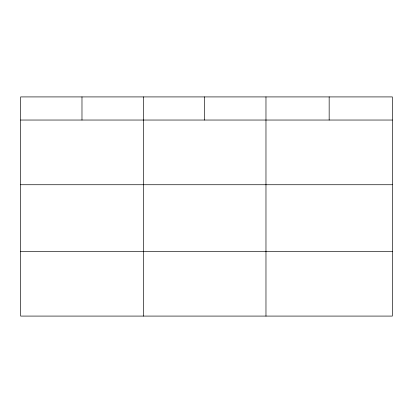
<?xml version="1.0" encoding="UTF-8"?>
<svg xmlns="http://www.w3.org/2000/svg" width="413" height="413" viewBox="0 0 413 413"><rect width="100%" height="100%" fill="white"/><g stroke="black" fill="none" stroke-linecap="round" stroke-linejoin="round"><path stroke-width="0.62" d="M392.35 184.735L392.35 96.916L20.65 96.916L20.65 316.084L392.35 316.084L392.35 184.735L20.65 184.735M20.65 120.038L392.35 120.038M20.65 251.388L392.35 251.388M329.161 96.916L329.161 120.038M265.972 96.916L265.972 316.084M204.641 96.916L204.641 120.038M143.311 96.916L143.311 316.084M81.981 96.916L81.981 120.038"/></g></svg>
